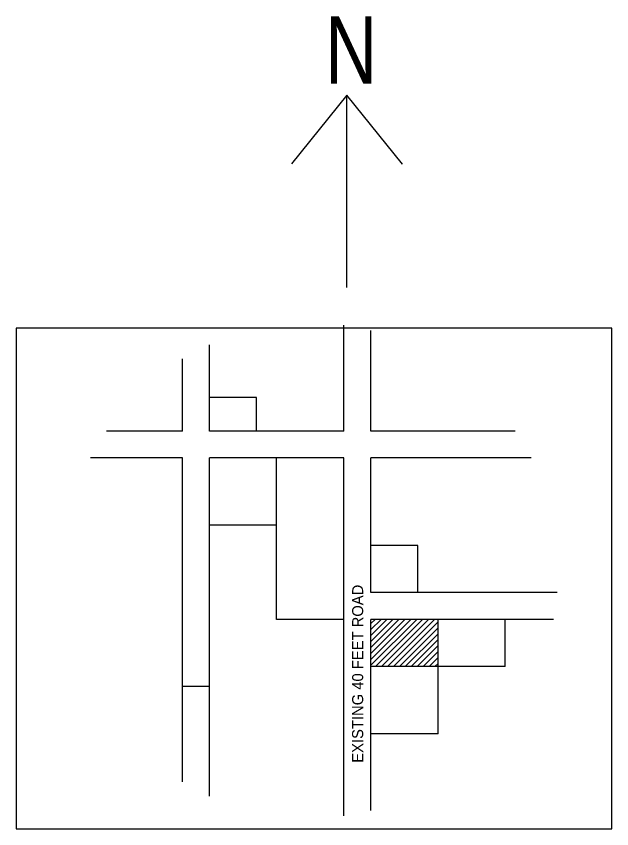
# Model space of a CAD drawing. Header units: metres. Extents: x -3129379 to 8446, y 1795 to 1612176.
# Drawn here: x -1560446.85 to -1560437.99, y 43157.45 to 43169.53 of the extents above; entities that cross this region are included whole.
import ezdxf

# ---------------------------------------------------------------- set-up
doc = ezdxf.new("R2010")
doc.units = ezdxf.units.M
doc.header["$LTSCALE"] = 750
doc.header["$MEASUREMENT"] = 0
doc.layers.get('0').update_dxf_attribs({"lineweight": 5})
for name, color, linetype, lineweight in [('HATCH2', 8, 'Continuous', 5), ('LOCATION_PLAN', 7, 'Continuous', 0), ('NORTH_DIRECTION', 7, 'Continuous', 0), ('TWO WHEELER', 8, 'Continuous', 13)]:
    doc.layers.add(name, color=color, linetype=linetype, lineweight=lineweight)
doc.styles.add('sar dim', font='GOTHIC.TTF', dxfattribs={"height": 0.75})
doc.styles.add('USA TEXT', font='GOTHIC.TTF', dxfattribs={"width": 0.8})

msp = doc.modelspace()

# ---------------------------------------------------------------- hatches: boundary and pattern name
at = {"layer": 'TWO WHEELER'}
h = msp.add_hatch(dxfattribs=at)
h.set_pattern_fill('ANSI31', color=256, scale=0.5, style=0)
h.set_pattern_definition([(45, (-1560526.288374, 43119.89556), (-0.044194174, 0.044194174), [])])
h.paths.add_polyline_path([(-1560440.57719, 43159.86445), (-1560440.57719, 43160.56445), (-1560441.57719, 43160.56445), (-1560441.57719, 43159.86445)])

# ---------------------------------------------------------------- linework, layer by layer
at = {"layer": 'HATCH2'}
for p, q in [((-1560441.97719, 43163.36445), (-1560441.97719, 43164.93705)), ((-1560441.57719, 43163.36445), (-1560441.57719, 43164.86048)), ((-1560443.97719, 43163.36445), (-1560443.97719, 43164.64582)), ((-1560444.37719, 43163.36445), (-1560444.37719, 43164.43533)), ((-1560443.27719, 43163.86445), (-1560443.97719, 43163.86445)), ((-1560443.27719, 43163.36445), (-1560443.27719, 43163.86445)), ((-1560444.37719, 43163.36445), (-1560445.50607, 43163.36445)), ((-1560441.97719, 43163.36445), (-1560443.97719, 43163.36445)), ((-1560439.42913, 43163.36445), (-1560441.57719, 43163.36445)), ((-1560444.37719, 43162.96445), (-1560445.74332, 43162.96445)), ((-1560444.37719, 43158.14837), (-1560444.37719, 43162.96445)), ((-1560443.97719, 43157.93788), (-1560443.97719, 43162.96445)), ((-1560441.97719, 43162.96445), (-1560443.97719, 43162.96445)), ((-1560442.97719, 43160.56445), (-1560442.97719, 43162.96445)), ((-1560441.97719, 43157.86445), (-1560441.97719, 43162.96445)), ((-1560441.97719, 43157.64665), (-1560441.97719, 43162.96445)), ((-1560441.57719, 43160.96445), (-1560441.57719, 43162.96445)), ((-1560441.57719, 43160.96445), (-1560441.57719, 43162.96445)), ((-1560439.19187, 43162.96445), (-1560441.57719, 43162.96445)), ((-1560442.97719, 43161.96445), (-1560443.97719, 43161.96445)), ((-1560440.87719, 43161.66445), (-1560441.57719, 43161.66445)), ((-1560440.87719, 43160.96445), (-1560440.87719, 43161.66445)), ((-1560438.80416, 43160.96445), (-1560441.57719, 43160.96445)), ((-1560441.97719, 43160.56445), (-1560442.97719, 43160.56445)), ((-1560441.57719, 43157.86445), (-1560441.57719, 43160.56445)), ((-1560441.57719, 43157.72322), (-1560441.57719, 43160.56445)), ((-1560438.86221, 43160.56445), (-1560441.57719, 43160.56445)), ((-1560440.57719, 43158.86445), (-1560440.57719, 43160.56445)), ((-1560439.57719, 43159.86445), (-1560439.57719, 43160.56445)), ((-1560439.57719, 43159.86445), (-1560441.57719, 43159.86445)), ((-1560443.97719, 43159.56445), (-1560444.37719, 43159.56445)), ((-1560440.57719, 43158.86445), (-1560441.57719, 43158.86445))]:
    msp.add_line(p, q, dxfattribs=at)
at = {"layer": 'LOCATION_PLAN'}
msp.add_lwpolyline([(-1560446.84973, 43157.45236), (-1560437.99425, 43157.45236), (-1560437.99425, 43164.89128), (-1560446.84973, 43164.89128)], close=True, dxfattribs=at)
at = {"layer": 'NORTH_DIRECTION'}
for points in [[(-1560441.9348, 43165.49739), (-1560441.9348, 43165.49739), (-1560441.9348, 43168.35544), (-1560442.75553, 43167.33773)], [(-1560441.10734, 43167.32939), (-1560441.10734, 43167.32939), (-1560441.9348, 43168.35544)]]:
    msp.add_lwpolyline(points, dxfattribs=at)

# ---------------------------------------------------------------- texts
at = {"style": 'sar dim'}
msp.add_text('EXISTING 40 FEET ROAD', height=0.1641272, rotation=90, dxfattribs=at).set_placement((-1560441.69074, 43158.43355))
at = {"layer": 'NORTH_DIRECTION', "insert": (-1560442.25556, 43169.52972), "char_height": 1, "attachment_point": 1, "style": 'USA TEXT'}
msp.add_mtext_dynamic_manual_height_columns('N', width=1.1850696, gutter_width=30, heights=[2.65126], dxfattribs=at)

doc.saveas('drawing.dxf')
